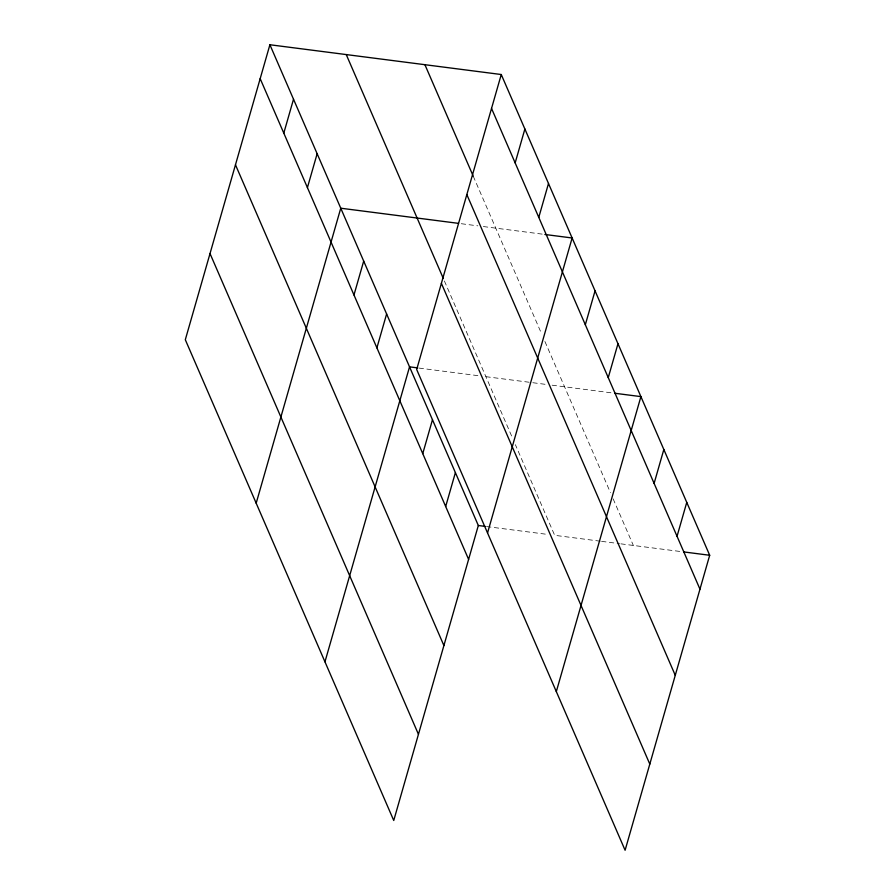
<?xml version="1.0" encoding="UTF-8"?>
<svg xmlns="http://www.w3.org/2000/svg" width="895" height="895" viewBox="0 0 895 895"><rect width="100%" height="100%" fill="white"/><g stroke="black" fill="none" stroke-linecap="round" stroke-linejoin="round"><path stroke-width="0.67" stroke-dasharray="4.47 3.36" d="M461.272 223.716L477.829 225.842M483.356 226.558L543.489 234.289M419.084 368.08L479.071 375.799M485.895 376.683L531.44 382.534M532.816 382.713L546.621 384.492M552.137 385.197L613.634 393.118M486.511 526.551L547.863 534.449M600.221 541.184L554.676 535.322L515.375 444.67M601.597 541.363L619.541 543.668M620.917 543.847L681.061 551.588M473.254 176.203L541.632 333.913M544.91 341.476L610.412 492.563M613.142 498.862L633.336 545.447M444.401 280.985L512.645 438.371"/><path stroke-width="1.34" d="M269.898 44.75L185.31 339.731L393.744 820.48L478.322 525.499L269.898 44.75L501.256 74.52L709.69 555.269L625.102 850.25L416.678 369.501L501.256 74.52M283.793 133.131L293.515 99.233M307.421 187.614L317.143 153.716M256.183 503.18L340.76 208.211L458.508 223.358M353.972 294.981L363.694 261.094M376.896 347.864L386.618 313.977M324.963 661.83L409.541 366.849L417.73 367.912M422.753 453.631L432.475 419.733M515.162 162.901L524.884 129.003M445.676 506.514L455.398 472.616M538.779 217.384L548.501 183.486M487.54 532.95L572.129 237.98L544.854 234.468M585.33 324.751L595.052 290.853M608.253 377.634L617.975 343.736M556.321 691.6L640.909 396.619L614.999 393.285M654.111 483.401L663.833 449.503M677.045 536.284L686.756 502.386M478.322 525.499L485.146 526.383M683.78 551.935L709.69 555.269M491.534 108.418L699.968 589.167M424.912 64.697L473.254 176.203M466.832 194.573L675.266 675.322M346.242 54.573L443.316 278.468M441.38 283.335L649.804 764.095M260.176 78.648L468.611 559.397M235.474 164.803L443.898 645.552M210.023 253.576L418.446 734.325"/></g></svg>
